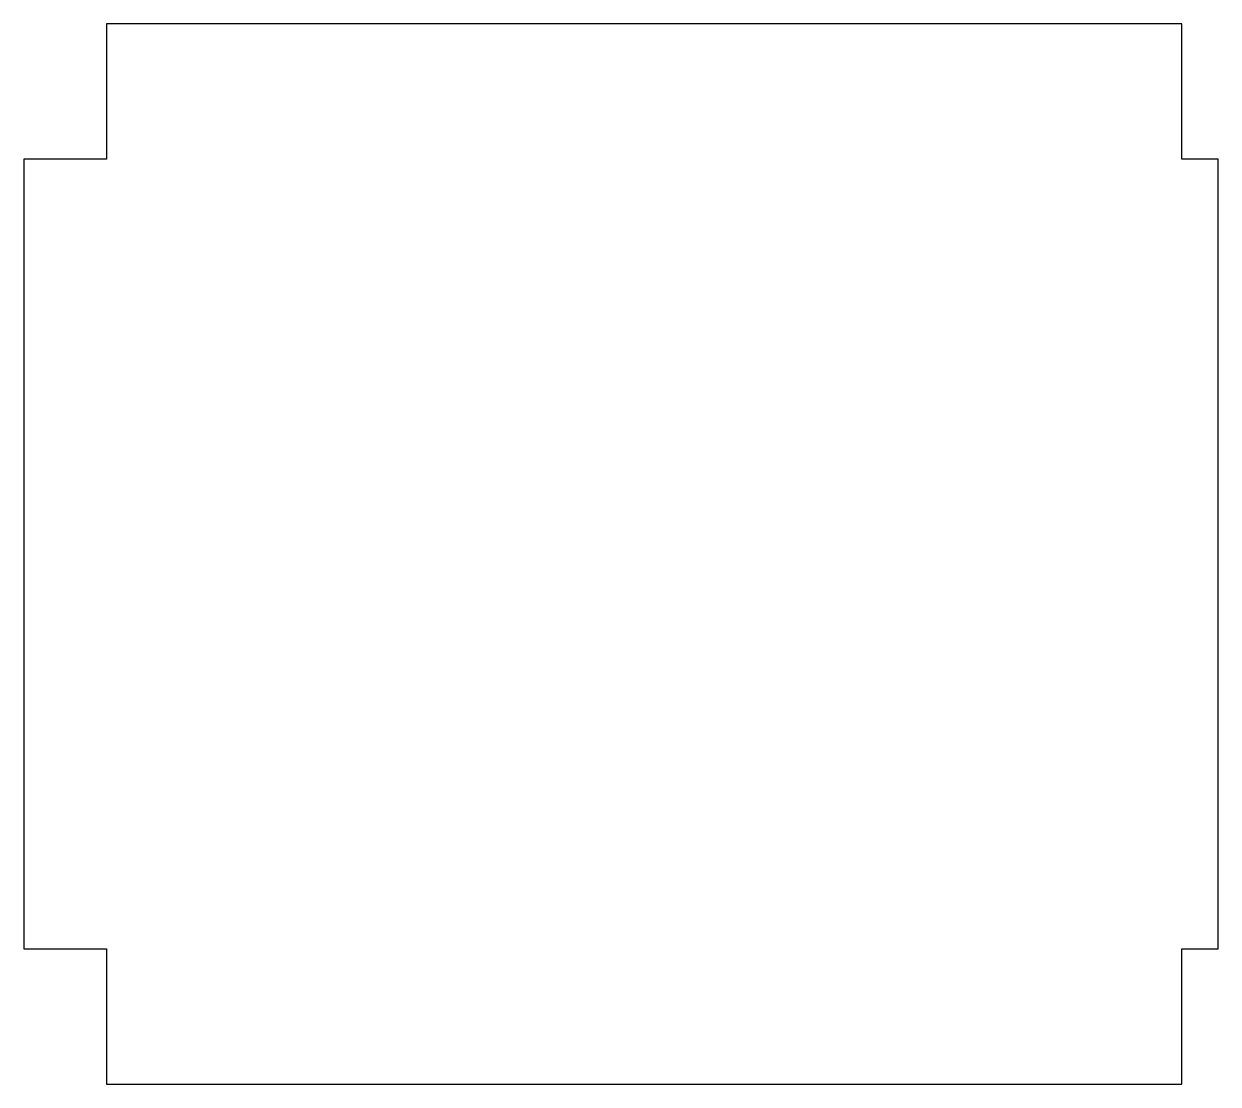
# Model space of a CAD drawing. Header units: millimetres. Extents: x -321 to 297, y 2 to 550.
import ezdxf

# ---------------------------------------------------------------- set-up
doc = ezdxf.new("R2010")
doc.units = ezdxf.units.MM
doc.layers.get('0').update_dxf_attribs({"linetype": 'CONTINUOUS'})

msp = doc.modelspace()

# ---------------------------------------------------------------- linework, layer by layer
msp.add_lwpolyline([(-320.82, 480), (-320.82, 72), (-278.04, 72), (-278.04, 2), (277.84, 2), (277.84, 72), (296.61, 72), (296.61, 480), (277.84, 480), (277.84, 550), (-278.04, 550), (-278.04, 480)], close=True)
msp.add_lwpolyline([(-320.82, 480), (-320.82, 72), (-278.04, 72), (-278.04, 2), (277.84, 2), (277.84, 72), (296.61, 72), (296.61, 480), (277.84, 480), (277.84, 550), (-278.04, 550), (-278.04, 480)], close=True)

doc.saveas('drawing.dxf')
